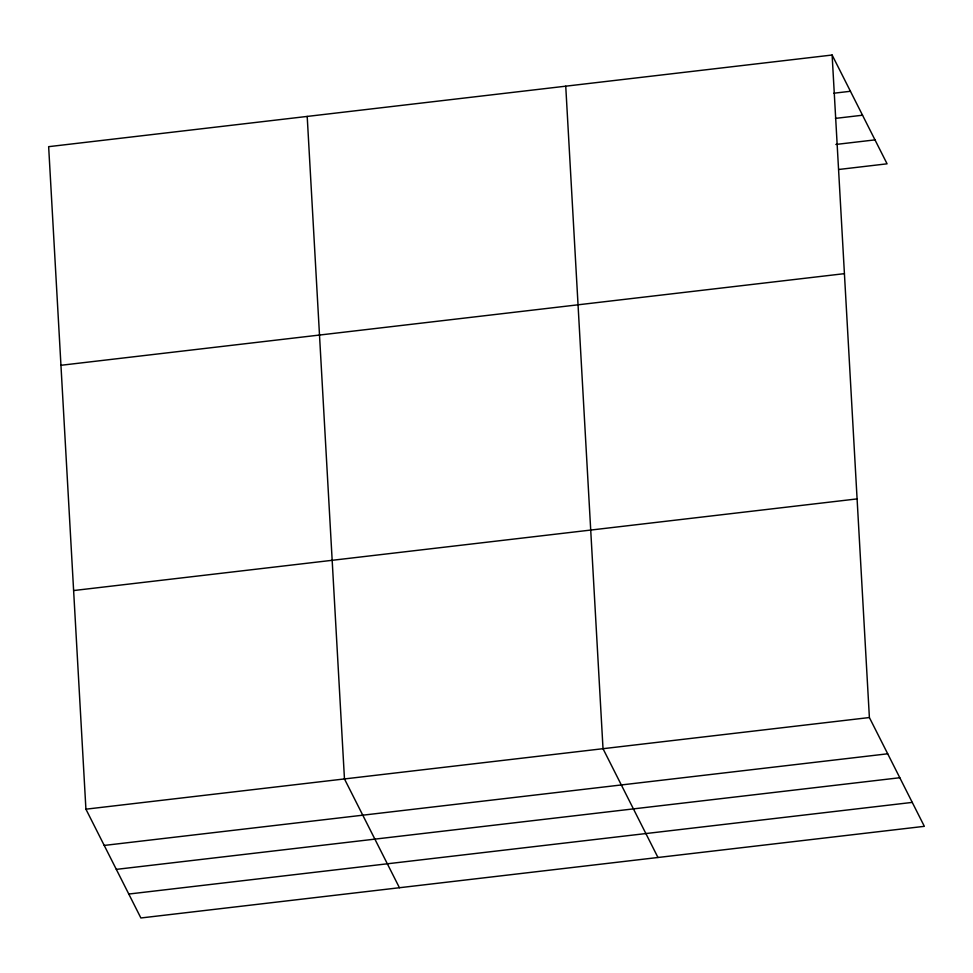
<?xml version="1.0" encoding="UTF-8"?>
<svg xmlns="http://www.w3.org/2000/svg" width="973" height="973" viewBox="0 0 973 973"><rect width="100%" height="100%" fill="white"/><g stroke="black" fill="none" stroke-linecap="round" stroke-linejoin="round"><path stroke-width="1.46" d="M832.122 55.023L48.65 146.668L85.916 809.183L140.878 917.977L924.35 826.332L869.388 717.539L832.122 55.023L887.084 163.817L838.921 169.46M833.885 93.213L850.438 91.28M835.442 118.39L862.528 115.215M835.856 144.454L874.982 139.881M60.946 365.289L844.418 273.656M73.62 590.55L857.091 498.906M85.916 809.183L869.388 717.539M104.233 845.428L887.704 753.795M116.322 869.375L899.794 777.731M128.789 894.041L912.26 802.397M657.967 857.493L603.017 748.699L565.739 86.183M399.429 887.729L344.466 778.935L307.2 116.419"/></g></svg>
